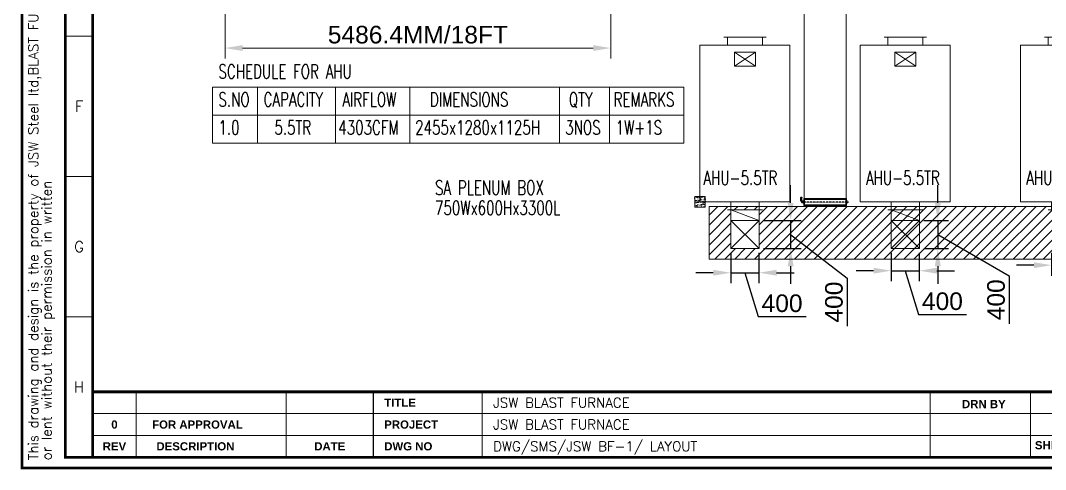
# Model space of a CAD drawing. Header units: millimetres. Extents: x 12167 to 193045, y -399834 to 663.
# Drawn here: x 170005 to 184582, y -399834 to -393453 of the extents above; entities that cross this region are included whole.
import ezdxf
from ezdxf.enums import TextEntityAlignment as Align

# ---------------------------------------------------------------- set-up
doc = ezdxf.new("R2010")
doc.units = ezdxf.units.MM
doc.header["$MEASUREMENT"] = 0
doc.linetypes.add('HIDDEN', pattern=[0.375, 0.25, -0.125])
doc.layers.get('0').update_dxf_attribs({"color": 255, "lineweight": 25})
for name, color, linetype, lineweight in [('AC-EQUIPMENT', 5, 'Continuous', 0), ('AC-SAD', 3, 'Continuous', 0), ('AC-TEXT', 7, 'Continuous', 0), ('AM_0', 7, 'Continuous', 0), ('Dimensions Text', 5, 'Continuous', 25), ('DIMLINE', 10, 'Continuous', 18), ('Supply Refrigerant pipe', 3, 'Continuous', 18), ('TXT', 7, 'Continuous', 0)]:
    doc.layers.add(name, color=color, linetype=linetype, lineweight=lineweight)
doc.layers.add('M - DAMPERS', color=203, linetype='Continuous')
doc.styles.add('ARIAL', font='romans.shx', dxfattribs={"width": 0.7})
doc.styles.add('BOLD', font='arialbd.ttf')
doc.styles.add('ROCK', font='romans.shx', dxfattribs={"width": 0.7, "height": 200})
doc.styles.get("Standard").update_dxf_attribs({"font": 'arial.ttf'})
doc.dimstyles.new('DIM-100', dxfattribs={"dimscale": 100, "dimtxt": 2.5, "dimasz": 2.5, "dimexe": 1.5, "dimexo": 0.625, "dimgap": 0.6, "dimtad": 1, "dimzin": 9, "dimdsep": 46, "dimtxsty": 'Standard', "dimcen": 0, "dimclrd": 32, "dimclre": 32, "dimadec": 0, "dimazin": 0, "dimtp": 0.1, "dimtm": 0.1, "dimtfac": 0.71, "dimtofl": 0, "dimtmove": 1, "dimatfit": 3, "dimfxl": 1, "dimtolj": 1, "dimtzin": 7, "dimlwd": -1, "dimlwe": -1, "dimarcsym": 1})

# ---------------------------------------------------------------- blocks, each defined once
blk = doc.blocks.new('*D13')
at = {"layer": 'Defpoints', "color": 0, "transparency": 16777216}
for p in [(172914, -393283), (178400, -393283), (178400, -393845)]:
    blk.add_point(p, dxfattribs=at)
at = {"layer": 'DIMLINE', "color": 32, "linetype": 'ByBlock', "transparency": 16777216}
for p, q in [((172914, -393346), (172914, -393995)), ((178400, -393346), (178400, -393995)), ((173164, -393845), (178150, -393845))]:
    blk.add_line(p, q, dxfattribs=at)
at = {"layer": 'DIMLINE', "color": 32, "transparency": 16777216}
for points in [[(173164, -393803), (173164, -393886), (172914, -393845)], [(178150, -393803), (178150, -393886), (178400, -393845)]]:
    blk.add_solid(points, dxfattribs=at)
at = {"layer": 'DIMLINE', "color": 0, "transparency": 16777216, "insert": (175657, -393656), "char_height": 250, "attachment_point": 5}
blk.add_mtext('\\A1;5486.4MM/18FT', dxfattribs=at)
blk = doc.blocks.new('AHU-9TR')
at = {"layer": 'AC-EQUIPMENT'}
for p, q in [((1137, -11819), (1137, -12419)), ((1137, -11869), (1252, -11869)), ((3592, -11919), (3477, -11919)), ((3592, -11869), (3592, -12369)), ((1352, -11969), (1552, -12269)), ((1552, -11969), (1352, -12269)), ((1137, -12369), (1252, -12369)), ((3592, -12319), (3477, -12319))]:
    blk.add_line(p, q, dxfattribs=at)
for points in [[(1252, -12759), (3477, -12759), (3477, -11479), (1252, -11479)], [(1352, -11969), (1352, -12269), (1552, -12269), (1552, -11969)]]:
    blk.add_lwpolyline(points, close=True, dxfattribs=at)
blk = doc.blocks.new('SHT')
for p, q in [((13, 79.25), (8, 79.25)), ((13, 79.25), (8, 79.25)), ((13, 53.5), (8, 53.5)), ((13, 53.5), (8, 53.5)), ((13, 27.75), (8, 27.75)), ((13, 27.75), (8, 27.75)), ((215, 14), (13, 14)), ((215, 10), (13, 10)), ((215, 6), (13, 6))]:
    blk.add_line(p, q)
at = {"color": 7}
for p, q in [((21, 14), (21, 2)), ((21, 14), (21, 2)), ((48.54, 2), (48.54, 14)), ((48.54, 2), (48.54, 14)), ((84.54, 2), (84.54, 14)), ((185.2, 2), (185.2, 14))]:
    blk.add_line(p, q, dxfattribs=at)
at = {"const_width": 0.5}
for points in [[(297, 0), (297, 210), (0, 210), (0, 0), (297, 0)], [(295, 2), (295, 208), (8, 208), (8, 2)], [(295, 14), (295, 203), (13, 203.21), (13, 14)]]:
    blk.add_lwpolyline(points, close=True, dxfattribs=at)
blk.add_lwpolyline([(295, 203), (13, 203), (13, 2)], dxfattribs=at)
at = {"color": 7, "const_width": 0.21}
for points in [[(64.54, 2), (64.54, 14)], [(166.81, 2), (166.81, 14)]]:
    blk.add_lwpolyline(points, dxfattribs=at)
at = {"layer": 'AC-TEXT', "color": 7, "style": 'ROCK'}
for s, p in [('JSW BLAST FURNACE', (86.54, 12)), ('JSW BLAST FURNACE', (86.54, 8)), ('DWG/SMS/JSW BF-1/ LAYOUT', (86.54, 4))]:
    blk.add_text(s, height=1.8, dxfattribs=at).set_placement(p, align=Align.MIDDLE_LEFT)
at = {"layer": 'TXT', "style": 'ARIAL'}
for s, p in [('This drawing and design is the property of JSW Steel ltd,BLAST FURNACE and must not be copied ', (2.09, 1.43)), ('or lent without their permission in written', (4.54, 1.43))]:
    blk.add_text(s, height=1.8, rotation=90, dxfattribs=at).set_placement(p, align=Align.MIDDLE_LEFT)
at = {"layer": 'TXT'}
for s, height, style, p in [('F', 2, 'ARIAL', (10.5, 66.38)), ('G', 2, 'ARIAL', (10.5, 40.63)), ('H', 2, 'ARIAL', (10.5, 14.87)), ('DRN BY', 1.5, 'BOLD', (176.65, 11.75)), ('0', 1.5, 'BOLD', (17, 8)), ('FOR APPROVAL', 1.5, 'BOLD', (32.24, 8)), ('REV', 1.5, 'BOLD', (17, 4)), ('DESCRIPTION', 1.5, 'BOLD', (31.87, 4)), ('DATE', 1.5, 'BOLD', (56.54, 4))]:
    blk.add_text(s, height=height, dxfattribs=dict(at, style=style)).set_placement(p, align=Align.MIDDLE_CENTER)
at = {"layer": 'TXT', "style": 'BOLD'}
for s, p in [('TITLE ', (66.54, 12)), ('PROJECT', (66.54, 8)), ('DWG NO', (66.54, 4)), ('SHEET:     ', (186.03, 4.2))]:
    blk.add_text(s, height=1.5, dxfattribs=at).set_placement(p, align=Align.MIDDLE_LEFT)
blk = doc.blocks.new('*U28')
at = {"color": 8, "linetype": 'HIDDEN', "ltscale": 10}
blk.add_line((956, 1), (-62, 0), dxfattribs=at)
at = {"linetype": 'Continuous'}
for p, q in [((-48, 4), (-48, -4)), ((-26, 4), (-26, -12)), ((-22, 16), (-22, -15)), ((0, 16), (0, -15)), ((900, 16), (900, -15)), ((922, 16), (922, -15)), ((-48, -4), (-70, -31)), ((-70, -31), (-70, -93)), ((-26, -12), (-48, -39)), ((-48, -39), (-48, -93))]:
    blk.add_line(p, q, dxfattribs=at)
blk.add_lwpolyline([(900, 76), (0, 75), (0, -75), (900, -74)], close=True, dxfattribs=at)
at = {"color": 8, "linetype": 'HIDDEN', "ltscale": 2}
blk.add_lwpolyline([(889, 65), (11, 64), (11, -64), (889, -63)], close=True, dxfattribs=at)
at = {"linetype": 'Continuous'}
for centre, start, end in [((-37, 4), 359.9516, 179.9516), ((-11, 16), 359.9511, 179.9511), ((911, 16), 0.051, 180.051), ((-59, -93), 180.001, 0.001), ((-11, -15), 179.9511, 359.9511), ((911, -15), 180.051, 0.051)]:
    blk.add_arc(centre, 11, start, end, dxfattribs=at)
blk = doc.blocks.new('*D31')
at = {"layer": 'Defpoints', "color": 0, "transparency": 16777216}
for p in [(184496, -383187), (178400, -384139), (184496, -384139), (180108, -396695), (180508, -396695), (180508, -397038)]:
    blk.add_point(p, dxfattribs=at)
at = {"layer": 'Dimensions Text', "color": 32, "linetype": 'ByBlock', "transparency": 16777216}
for p, q in [((180108, -396757), (180108, -397188)), ((180508, -396757), (180508, -397188)), ((179858, -397038), (179608, -397038)), ((180108, -397038), (180508, -397038)), ((180308, -397038), (180495, -397661)), ((180758, -397038), (181008, -397038)), ((180495, -397661), (181177, -397661))]:
    blk.add_line(p, q, dxfattribs=at)
at = {"layer": 'Dimensions Text', "color": 32, "transparency": 16777216}
for points in [[(179858, -396996), (179858, -397079), (180108, -397038)], [(180758, -396996), (180758, -397079), (180508, -397038)]]:
    blk.add_solid(points, dxfattribs=at)
at = {"layer": 'Supply Refrigerant pipe', "color": 32, "linetype": 'ByBlock', "transparency": 16777216}
for p, q in [((178400, -384077), (178400, -383037)), ((184496, -384077), (184496, -383037)), ((178650, -383187), (184246, -383187))]:
    blk.add_line(p, q, dxfattribs=at)
at = {"layer": 'Supply Refrigerant pipe', "color": 32, "transparency": 16777216}
for points in [[(178650, -383145), (178650, -383228), (178400, -383187)], [(184246, -383145), (184246, -383228), (184496, -383187)]]:
    blk.add_solid(points, dxfattribs=at)
at = {"layer": 'Dimensions Text', "color": 0, "transparency": 16777216, "insert": (180836, -397473), "char_height": 250, "attachment_point": 5}
blk.add_mtext('\\A1;400', dxfattribs=at)
at = {"layer": 'Supply Refrigerant pipe', "color": 0, "transparency": 16777216, "insert": (181448, -382999), "char_height": 250, "attachment_point": 5}
blk.add_mtext('\\A1;6096', dxfattribs=at)
blk = doc.blocks.new('*D32')
at = {"layer": 'Defpoints', "color": 0, "transparency": 16777216}
for p in [(180508, -396295), (180508, -396695), (180958, -396695)]:
    blk.add_point(p, dxfattribs=at)
at = {"layer": 'Dimensions Text', "color": 32, "linetype": 'ByBlock', "transparency": 16777216}
for p, q in [((180958, -396045), (180958, -395795)), ((180571, -396295), (181108, -396295)), ((180958, -396295), (180958, -396695)), ((180958, -396495), (181763, -397114)), ((180571, -396695), (181108, -396695)), ((180958, -396945), (180958, -397195)), ((181763, -397114), (181763, -397796))]:
    blk.add_line(p, q, dxfattribs=at)
at = {"layer": 'Dimensions Text', "color": 32, "transparency": 16777216}
for points in [[(180917, -396045), (181000, -396045), (180958, -396295)], [(180917, -396945), (181000, -396945), (180958, -396695)]]:
    blk.add_solid(points, dxfattribs=at)
at = {"layer": 'Dimensions Text', "color": 0, "transparency": 16777216, "insert": (181575, -397455), "char_height": 250, "attachment_point": 5, "rotation": 90}
blk.add_mtext('\\A1;400', dxfattribs=at)
blk = doc.blocks.new('*D33')
at = {"layer": 'Defpoints', "color": 0, "transparency": 16777216}
for p in [(182388, -396695), (182788, -396695), (182788, -397009)]:
    blk.add_point(p, dxfattribs=at)
at = {"layer": 'Dimensions Text', "color": 32, "linetype": 'ByBlock', "transparency": 16777216}
for p, q in [((182388, -396757), (182388, -397159)), ((182788, -396757), (182788, -397159)), ((182138, -397009), (181888, -397009)), ((182388, -397009), (182788, -397009)), ((182588, -397009), (182775, -397632)), ((183038, -397009), (183288, -397009)), ((182775, -397632), (183457, -397632))]:
    blk.add_line(p, q, dxfattribs=at)
at = {"layer": 'Dimensions Text', "color": 32, "transparency": 16777216}
for points in [[(182138, -396967), (182138, -397050), (182388, -397009)], [(183038, -396967), (183038, -397050), (182788, -397009)]]:
    blk.add_solid(points, dxfattribs=at)
at = {"layer": 'Dimensions Text', "color": 0, "transparency": 16777216, "insert": (183116, -397444), "char_height": 250, "attachment_point": 5}
blk.add_mtext('\\A1;400', dxfattribs=at)
blk = doc.blocks.new('*D34')
at = {"layer": 'Defpoints', "color": 0, "transparency": 16777216}
for p in [(182788, -396295), (182788, -396695), (183051, -396695)]:
    blk.add_point(p, dxfattribs=at)
at = {"layer": 'Dimensions Text', "color": 32, "linetype": 'ByBlock', "transparency": 16777216}
for p, q in [((183051, -396045), (183051, -395795)), ((182851, -396295), (183201, -396295)), ((183051, -396295), (183051, -396695)), ((183051, -396495), (184068, -397081)), ((182851, -396695), (183201, -396695)), ((183051, -396945), (183051, -397195)), ((184068, -397081), (184068, -397762))]:
    blk.add_line(p, q, dxfattribs=at)
at = {"layer": 'Dimensions Text', "color": 32, "transparency": 16777216}
for points in [[(183009, -396045), (183093, -396045), (183051, -396295)], [(183009, -396945), (183093, -396945), (183051, -396695)]]:
    blk.add_solid(points, dxfattribs=at)
at = {"layer": 'Dimensions Text', "color": 0, "transparency": 16777216, "insert": (183880, -397422), "char_height": 250, "attachment_point": 5, "rotation": 90}
blk.add_mtext('\\A1;400', dxfattribs=at)
blk = doc.blocks.new('*D36')
at = {"layer": 'Defpoints', "color": 0, "transparency": 16777216}
for p in [(184668, -396695), (185068, -396695), (185068, -396931)]:
    blk.add_point(p, dxfattribs=at)
at = {"layer": 'Dimensions Text', "color": 32, "linetype": 'ByBlock', "transparency": 16777216}
for p, q in [((184668, -396757), (184668, -397081)), ((185068, -396757), (185068, -397081)), ((184418, -396931), (184168, -396931)), ((184668, -396931), (185068, -396931)), ((184868, -396931), (185055, -397554)), ((185318, -396931), (185568, -396931)), ((185055, -397554), (185737, -397554))]:
    blk.add_line(p, q, dxfattribs=at)
at = {"layer": 'Dimensions Text', "color": 32, "transparency": 16777216}
for points in [[(184418, -396889), (184418, -396972), (184668, -396931)], [(185318, -396889), (185318, -396972), (185068, -396931)]]:
    blk.add_solid(points, dxfattribs=at)
at = {"layer": 'Dimensions Text', "color": 0, "transparency": 16777216, "insert": (185396, -397366), "char_height": 250, "attachment_point": 5}
blk.add_mtext('\\A1;400', dxfattribs=at)

msp = doc.modelspace()

# ---------------------------------------------------------------- hatches: boundary and pattern name
at = {"layer": 'AC-EQUIPMENT'}
h = msp.add_hatch(dxfattribs=at)
h.set_pattern_fill('AR-CONC', scale=10, style=0)
h.set_pattern_definition([(50, (-5321718.93, -985285.55), (71.72601826, -6.2752135), [7.5, -82.5]), (355, (-5321718.93, -985285.55), (-13.8751334, 75.2192134), [6, -66]), (100.4514445, (-5321712.95, -985286.075), (57.8508847, 68.9439991), [6.3740192, -70.1142112]), (46.1842, (-5321718.93, -985265.55), (106.724133, -16.5519281), [11.25, -123.75]), (96.6356355, (-5321710.03, -985266.93), (93.4661946, 97.41186), [9.5610342, -105.171376]), (351.184164, (-5321718.93, -985265.55), (93.4661945, 97.41186), [9, -99]), (21, (-5321708.93, -985270.55), (59.6907052, -40.26188907), [7.5, -82.5]), (326, (-5321708.93, -985270.55), (24.3315332, 72.5150045), [6, -66]), (71.4514447, (-5321703.954, -985273.91), (84.0222377, 32.2531153), [6.374019, -70.1142112]), (37.5, (-5321718.928, -985285.552), (1.21598553, 33.28938538), [0, -65.2, 0, -67, 0, -66.25]), (7.5, (-5321718.928, -985285.552), (26.30695374, 39.44117119), [0, -38.2, 0, -63.7, 0, -25.25]), (327.5, (-5321741.228, -985285.552), (53.38224362, -2.25548717), [0, -25, 0, -78, 0, -103.5]), (317.5, (-5321751.23, -985285.55), (58.31861693, 10.01049823), [0, -32.5, 0, -51.8, 0, -73.5])])
h.paths.add_polyline_path([(179743.485, -395954.744), (179593.485, -395954.744), (179593.485, -396104.744), (179743.485, -396104.744)])
at = {"layer": 'AC-SAD'}
h = msp.add_hatch(dxfattribs=at)
h.set_pattern_fill('ANSI31', color=17, scale=800)
h.set_pattern_definition([(45, (180488.07, -385771.78), (-70.7107, 70.7107), [])])
h.paths.add_polyline_path([(185377.685, -396844.744), (185377.685, -396094.744), (179798.485, -396094.744), (179798.485, -396844.744)])
h.paths.add_polyline_path([(180508.485, -396694.744), (180108.485, -396694.744), (180108.485, -396294.744), (180108.485, -396144.744), (180508.485, -396144.744), (180508.485, -396294.744)], flags=16)

# ---------------------------------------------------------------- linework, layer by layer
at = {"layer": 'AC-EQUIPMENT', "color": 7}
msp.add_lwpolyline([(179743.485, -395954.744), (179743.485, -396104.744), (179593.485, -396104.744), (179593.485, -395954.744)], close=True, dxfattribs=at)
at = {"layer": 'AC-SAD'}
for p, q in [((180108.485, -396144.744), (180508.485, -396294.744)), ((182388.485, -396144.744), (182788.485, -396294.744)), ((180108.485, -396294.744), (180508.485, -396694.744)), ((180108.485, -396694.744), (180508.485, -396294.744)), ((182388.485, -396294.744), (182788.485, -396694.744)), ((182388.485, -396694.744), (182788.485, -396294.744))]:
    msp.add_line(p, q, dxfattribs=at)
for points in [[(179798.485, -396844.744), (179798.485, -396094.744), (185377.685, -396094.744), (185377.685, -396844.744)], [(180108.485, -396294.744), (180508.485, -396294.744), (180508.485, -396144.744), (180108.485, -396144.744)], [(182388.485, -396294.744), (182788.485, -396294.744), (182788.485, -396144.744), (182388.485, -396144.744)], [(180108.485, -396294.744), (180508.485, -396294.744), (180508.485, -396694.744), (180108.485, -396694.744)], [(182388.485, -396294.744), (182788.485, -396294.744), (182788.485, -396694.744), (182388.485, -396694.744)]]:
    msp.add_lwpolyline(points, close=True, dxfattribs=at)
at = {"layer": 'AC-TEXT'}
for p, q in [((172737.733, -394399.695), (179440.353, -394399.695)), ((172737.733, -394399.695), (172737.733, -395194.684)), ((173375.648, -394399.695), (173375.648, -395194.684)), ((174485.137, -394399.695), (174485.137, -395194.684)), ((175541.25, -394399.695), (175541.25, -395194.684)), ((177671.421, -394399.695), (177671.421, -395194.684)), ((178379.776, -394399.695), (178379.776, -395194.684)), ((179440.353, -394399.695), (179440.353, -395194.684)), ((172737.733, -394797.189), (179440.353, -394797.189)), ((172737.733, -395194.684), (179440.353, -395194.684))]:
    msp.add_line(p, q, dxfattribs=at)
at = {"layer": 'Supply Refrigerant pipe'}
for p, q in [((181148.485, -396094.744), (181148.485, -390845.257)), ((181748.485, -396094.744), (181748.485, -390845.257)), ((181648.485, -396094.744), (181248.485, -396094.744))]:
    msp.add_line(p, q, dxfattribs=at)

# ---------------------------------------------------------------- block references
at = {"layer": 'AC-EQUIPMENT', "xscale": -1, "rotation": 90}
for p in [(168189.572, -392552.375), (170469.572, -392552.375), (172749.572, -392552.375)]:
    msp.add_blockref('AHU-9TR', p, dxfattribs=at)
at = {"layer": 'AM_0', "xscale": 77.4441282703737, "yscale": 77.4441282703737, "zscale": 77.4441282703737}
msp.add_blockref('SHT', (170024.781, -399814.351), dxfattribs=at)
at = {"layer": 'M - DAMPERS', "xscale": -0.6666666666666738, "yscale": 0.6666666666666741, "zscale": 0.666666666666674, "rotation": 180.0306161700461}
msp.add_blockref('*U28', (181148.485, -396033.052), dxfattribs=at)

# ---------------------------------------------------------------- texts
at = {"layer": 'AC-TEXT', "style": 'ARIAL', "width": 0.7}
for s, p in [('SCHEDULE FOR AHU', (172820.727, -394277.718)), ('S.NO', (172820.727, -394676.989)), ('CAPACITY', (173462.376, -394676.989)), ('AIRFLOW', (174581.501, -394676.989)), ('DIMENSIONS', (175827.493, -394676.989)), ('QTY', (177804.107, -394676.989)), ('REMARKS', (178440.542, -394676.989)), ('1.0', (172820.727, -395074.484)), ('5.5TR', (173616.523, -395074.484)), ('4303CFM', (174524.918, -395074.484)), ('2455x1280x1125H', (175618.18, -395074.484)), ('3NOS', (177752.356, -395074.484)), ('1W+1S', (178469.947, -395074.484)), ('AHU-5.5TR', (179718.387, -395790.839)), ('AHU-5.5TR', (182028.638, -395790.839)), ('AHU-5.5TR', (184308.638, -395790.839)), ('SA PLENUM BOX', (175900.56, -395928.897)), ('750Wx600Hx3300L', (175900.56, -396215.344))]:
    msp.add_text(s, height=200, dxfattribs=at).set_placement(p)

# ---------------------------------------------------------------- dimensions: what is measured, and where the dimension line sits
at = {"layer": 'Dimensions Text'}
for base, p1, p2, picture, middle in [((180508.485, -397037.614), (180108.485, -396694.744), (180508.485, -396694.744), '*D31', (180555.364, -397472.9)), ((182788.485, -397008.636), (182388.485, -396694.744), (182788.485, -396694.744), '*D33', (182835.364, -397443.922)), ((185068.485, -396930.708), (184668.485, -396694.744), (185068.485, -396694.744), '*D36', (185115.364, -397365.994))]:
    dim = msp.add_linear_dim(base=base, p1=p1, p2=p2, dimstyle='DIM-100', dxfattribs=at)
    dim.commit()
    dim.dimension.update_dxf_attribs({"geometry": picture, "text_midpoint": middle})
for base, p1, p2, picture, middle in [((180958.42, -396694.744), (180508.485, -396294.744), (180508.485, -396694.744), '*D32', (181763.076, -397174.182)), ((183050.982, -396694.744), (182788.485, -396294.744), (182788.485, -396694.744), '*D34', (184067.588, -397140.723))]:
    dim = msp.add_linear_dim(base=base, p1=p1, p2=p2, angle=90, dimstyle='DIM-100', dxfattribs=at)
    dim.commit()
    dim.dimension.update_dxf_attribs({"geometry": picture, "text_midpoint": middle, "dimtype": 160})
at = {"layer": 'DIMLINE'}
dim = msp.add_linear_dim(base=(178400.485, -393844.821), p1=(172914.085, -393283.483), p2=(178400.485, -393283.483), text='<>MM/18FT', dimstyle='DIM-100', dxfattribs=at)
dim.commit()
dim.dimension.update_dxf_attribs({"geometry": '*D13', "text_midpoint": (175657.285, -393655.557)})
at = {"layer": 'Supply Refrigerant pipe'}
dim = msp.add_linear_dim(base=(184496.485, -383186.735), p1=(178400.485, -384139.483), p2=(184496.485, -384139.483), dimstyle='DIM-100', dxfattribs=at)
dim.commit()
dim.dimension.update_dxf_attribs({"geometry": '*D31', "text_midpoint": (181448.485, -382999.092)})

doc.saveas('drawing.dxf')
